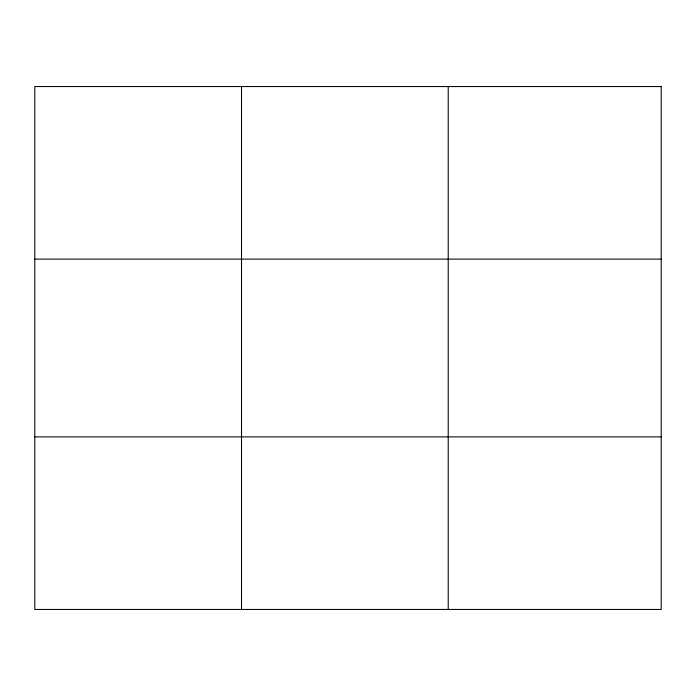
<?xml version="1.0" encoding="UTF-8"?>
<svg xmlns="http://www.w3.org/2000/svg" width="696" height="696" viewBox="0 0 696 696"><rect width="100%" height="100%" fill="white"/><g stroke="black" fill="none" stroke-linecap="round" stroke-linejoin="round"><path stroke-width="1.04" d="M241.512 609.444L241.512 86.556M448.224 609.444L448.224 86.556M34.8 259.112L661.2 259.112M34.8 436.888L661.2 436.888M661.2 86.556L661.2 609.444L34.8 609.444L34.8 86.556L661.2 86.556"/></g></svg>
